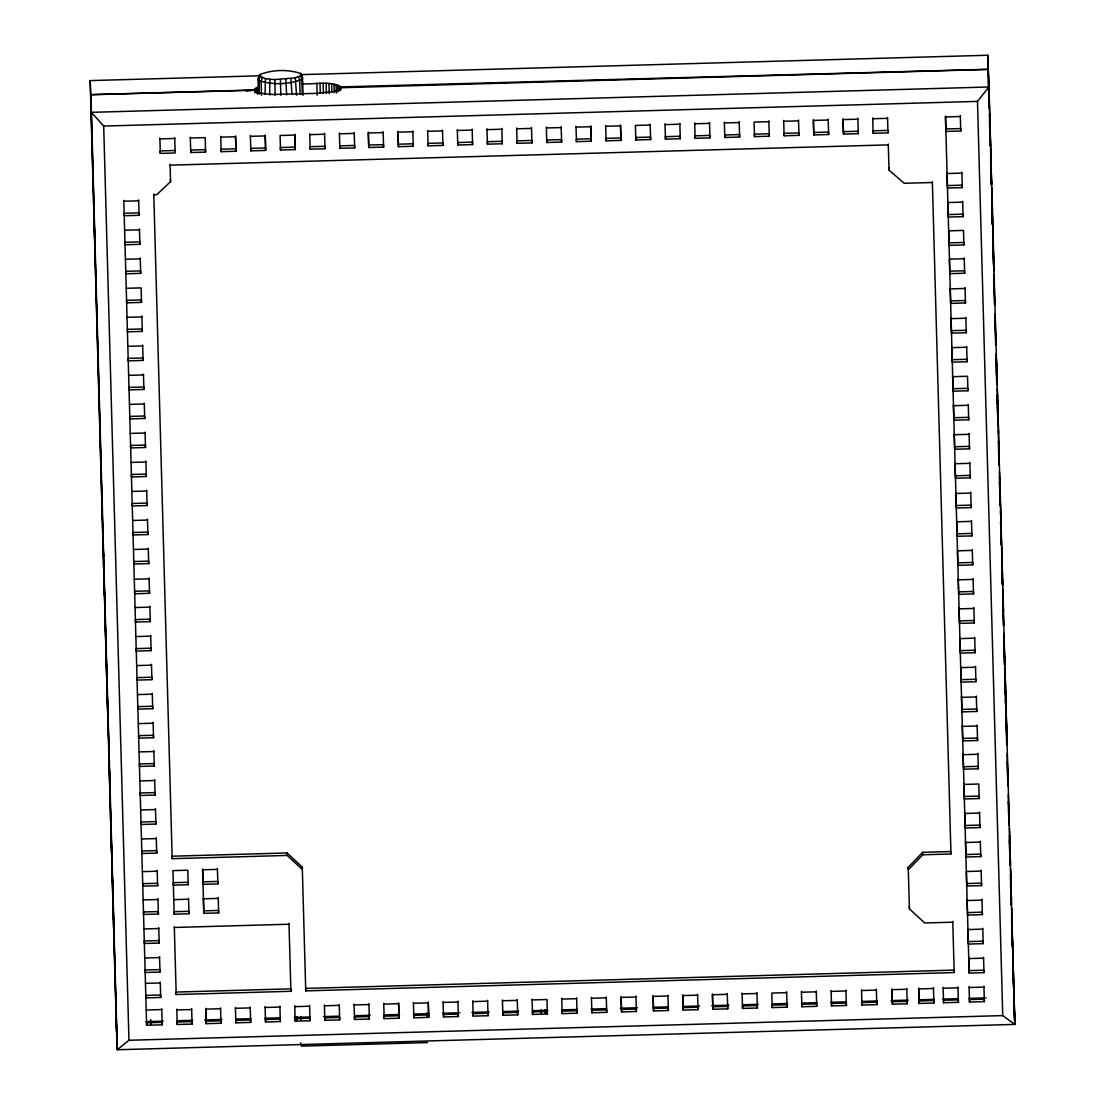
<?xml version="1.0" encoding="UTF-8"?>
<svg xmlns="http://www.w3.org/2000/svg" width="1105" height="1105" viewBox="0 0 1105 1105"><rect width="100%" height="100%" fill="white"/><g stroke="black" fill="none" stroke-linecap="round" stroke-linejoin="round"><path stroke-width="1.5" d="M259.026 86.812L255.172 88.69L254.703 89.988L90.776 94.616L93.345 191.082M258.446 92.972L258.073 79.422L259.786 74.601C272.41 69.601 287.687 69.201 300.588 73.441L301.347 74.56L300.671 75.72L295.297 77.847L274.938 79.56L275.09 95.279M274.938 79.56L269.827 79.256L269.703 94.975M259.109 75.762L265.421 78.69L265.062 94.367M262.023 77.875L261.153 81.646L261.526 95.196M259.868 76.867L258.888 80.596L259.261 94.146M301.347 74.56L302.577 78.165L301.872 79.38C288.557 84.643 272.479 85.057 258.888 80.596L258.073 79.422L259.786 74.601M1011.683 912.744L1014.818 1024.404L117.31 1049.75L91.411 112.337L988.92 86.991L1014.818 1024.404L1002.732 1015.606L977.483 101.398L988.92 86.991L987.69 55.25L300.353 74.657M908.241 867.245L922.675 852.314L950.866 851.527L950.963 853.985L922.786 854.787L908.351 869.718L908.241 867.245L909.429 908.89L924.664 922.979L952.814 922.192M170.032 164.355L170.557 181.69L156.799 194.632L153.83 194.715M1002.732 1015.606L128.954 1040.275L117.31 1049.75L116.08 1018.009M246.097 91.08L254.606 90.168L255.227 91.453L259.288 93.11L272.286 94.491L317.163 93.359L334.207 91.494L339.263 89.726L340.685 87.751L988.188 69.422L989.376 108.525M116.564 1032.18L90.182 80.596L260.725 75.775M90.679 94.754L254.606 90.168M91.411 112.337L103.704 126.067L977.483 101.398M159.935 138.885L174.77 138.47M190.35 138.028L205.185 137.614L205.585 152.117L190.751 152.531L190.64 150.073L205.475 149.658L205.585 152.117M220.751 137.172L235.586 136.744L235.987 151.261L221.152 151.675L221.055 149.216L235.89 148.788L235.987 151.261M250.421 136.329L265.255 135.915L265.656 150.418L250.821 150.846L250.725 148.374L265.559 147.96L265.656 150.418M309.759 134.658L324.608 134.23M339.442 133.816L354.277 133.401M383.2 132.586L368.366 133.001L368.766 147.518L383.601 147.089L383.145 131.73M412.869 131.744L398.035 132.158L398.435 146.675L413.27 146.261L412.814 130.887M427.704 131.329L442.539 130.901M457.373 130.487L472.208 130.072M487.043 129.644L501.877 129.23M516.712 128.815L531.546 128.387M546.381 127.973L561.216 127.558M576.05 127.13L590.885 126.716L591.286 141.233L576.451 141.647L576.354 139.175L591.189 138.76L591.286 141.233M605.72 126.302L620.554 125.873L620.955 140.39L606.12 140.805L606.023 138.346L620.858 137.918L620.955 140.39M650.223 125.045L635.389 125.459L635.789 139.976L650.624 139.548L650.168 124.188M665.058 124.616L679.893 124.202M694.727 123.788L709.562 123.359M724.397 122.945L739.231 122.531M768.9 121.688L754.066 122.103L754.466 136.619L769.301 136.205L768.845 120.832M783.735 121.274L798.57 120.846M828.253 120.017L813.418 120.431L813.819 134.948L828.653 134.52L828.184 119.16M857.922 119.174L843.087 119.589L843.488 134.106L858.323 133.691L857.853 118.318M872.757 118.76L887.591 118.332M960.342 116.508L945.507 116.937L969.154 973.091L983.989 972.662L983.533 957.303M175.06 150.515L160.225 150.929L160.335 153.402L175.17 152.973L174.714 137.614M295.325 149.589L295.228 147.117L280.394 147.531L280.49 150.004L295.325 149.589L294.925 135.072L280.09 135.487L280.49 150.004M368.31 132.144L368.656 145.045L383.49 144.631L383.601 147.089M397.98 131.302L398.325 144.203L413.16 143.788L413.27 146.261M813.349 119.575L813.708 132.476L828.543 132.061L828.653 134.52M843.018 118.746L843.377 131.647L858.212 131.219L858.323 133.691M945.797 128.981L960.646 128.553L960.742 131.025L945.908 131.44L945.452 116.08M325.008 148.747L324.898 146.274L310.063 146.703L310.174 149.161L325.008 148.747L324.539 133.387M354.677 147.904L354.567 145.446L339.732 145.86L339.843 148.332L354.677 147.904L354.208 132.545M442.939 145.418L442.843 142.946L428.008 143.374L428.105 145.832L442.939 145.418L442.483 130.059M472.609 144.575L472.512 142.117L457.677 142.531L457.774 145.004L472.609 144.575L472.153 129.216M502.278 143.747L502.181 141.274L487.346 141.689L487.443 144.161L502.278 143.747L501.822 128.373M531.947 142.904L531.85 140.432L517.016 140.86L517.112 143.319L531.947 142.904L531.491 127.545M561.616 142.062L561.52 139.603L546.685 140.017L546.782 142.49L561.616 142.062L561.16 126.702M680.293 138.719L680.197 136.246L665.362 136.661L665.459 139.133L680.293 138.719L679.837 123.346M709.963 137.876L709.866 135.404L695.031 135.832L695.128 138.291L709.963 137.876L709.507 122.517M739.632 137.034L739.535 134.575L724.7 134.99L724.797 137.462L739.632 137.034L739.176 121.674M798.984 135.363L798.874 132.89L784.039 133.318L784.136 135.777L798.984 135.363L798.514 120.003M887.992 132.849L887.881 130.39L873.047 130.804L873.157 133.263L887.992 132.849L887.522 117.489M170.087 165.156L888.323 144.879M947.068 173.526L961.903 173.112M123.871 201.221L138.705 200.806M932.413 182.505L904.235 183.292L889.028 170.142L888.917 167.67M947.372 185.571L962.206 185.157L962.303 187.615L947.468 188.03L947.013 172.67M139.106 215.323L124.271 215.737L124.161 213.279L138.995 212.851L139.106 215.323L138.636 199.95M947.869 202.546L962.704 202.132M124.672 230.254L139.506 229.826M948.173 214.591L963.008 214.177L963.104 216.635L948.27 217.063L947.814 201.69M139.907 244.343L125.072 244.757L124.962 242.299L139.796 241.871L139.907 244.343L139.437 228.97M948.656 230.848L963.491 230.42L963.892 244.937L949.057 245.351L948.643 231.608M125.473 259.274L140.307 258.846M948.946 242.893L963.781 242.465L963.892 244.937M140.708 273.363L125.873 273.778L125.763 271.319L140.597 270.905L140.708 273.363L140.238 258.004M949.43 259.136L964.264 258.722M126.274 288.295L141.108 287.88L141.509 302.383L126.674 302.811L126.564 300.339L141.399 299.925L141.509 302.383M949.734 271.181L964.568 270.766L964.665 273.239L949.83 273.653L949.416 259.896M950.259 288.888L965.093 288.474M127.075 317.315L141.91 316.9M950.549 300.933L965.383 300.519L965.494 302.977L950.659 303.405L950.203 288.032M142.31 331.403L127.476 331.832L127.365 329.359L142.2 328.945L142.31 331.403L141.854 316.044M951.073 318.641L965.908 318.212M127.876 346.335L142.711 345.92M951.377 330.685L966.212 330.257L966.309 332.729L951.474 333.144L951.018 317.784M143.111 360.437L128.277 360.852L128.166 358.379L143.001 357.965L143.111 360.437L142.656 345.064M951.875 347.661L966.709 347.246M128.677 375.355L143.512 374.94M952.179 359.705L967.013 359.291L967.11 361.749L952.275 362.164L951.819 346.804M143.912 389.457L129.078 389.872L128.967 387.399L143.802 386.985L143.912 389.457L143.457 374.084M952.676 376.681L967.51 376.266L967.911 390.769L953.076 391.198L952.62 375.824M129.478 404.389L144.313 403.96M952.98 388.725L967.814 388.311L967.911 390.769M144.714 418.477L129.879 418.892L129.768 416.433L144.603 416.005L144.714 418.477L144.258 403.104M953.477 405.701L968.312 405.286M130.28 433.409L145.114 432.98M953.781 417.745L968.615 417.331L968.712 419.79L953.877 420.218L953.422 404.844M145.515 447.497L130.68 447.912L130.57 445.453L145.404 445.025L145.515 447.497L145.059 432.138M954.278 434.721L969.113 434.306M131.081 462.429L145.915 462.014M954.582 446.765L969.417 446.351L969.513 448.823L954.679 449.238L954.223 433.878M146.316 476.517L131.481 476.932L131.371 474.473L146.205 474.059L146.316 476.517L145.86 461.158M955.079 463.741L969.914 463.327M131.882 491.449L146.716 491.034M955.383 475.799L970.218 475.371L970.328 477.843L955.48 478.258L955.024 462.898M147.117 505.538L132.282 505.966L132.186 503.493L147.02 503.079L147.117 505.538L146.661 490.178M955.908 493.493L970.742 493.079M132.683 520.469L147.518 520.054M956.198 505.538L971.046 505.123L971.143 507.582L956.308 508.01L955.853 492.637M147.918 534.558L133.083 534.986L132.987 532.513L147.821 532.099L147.918 534.558L147.462 519.198M956.695 521.795L971.53 521.367M133.484 549.489L148.319 549.075M956.985 533.839L971.82 533.411L971.93 535.884L957.096 536.298L956.626 520.938M148.719 563.591L133.885 564.006L133.788 561.533L148.623 561.119L148.719 563.591L148.263 548.218M957.496 550.815L972.331 550.401M134.313 579.241L149.147 578.827M957.786 562.859L972.621 562.445L972.732 564.904L957.897 565.332L957.483 551.575M149.548 593.33L134.713 593.758L134.603 591.286L149.437 590.871L149.548 593.33L149.078 577.97M958.297 579.835L973.132 579.421M135.086 607.543L149.921 607.115M973.533 593.924L958.698 594.352L958.588 591.879L973.422 591.465L973.533 593.924L973.063 578.564M150.321 621.632L135.487 622.046L135.39 619.587L150.225 619.159L150.321 621.632L149.866 606.272M959.099 608.855L973.933 608.441M135.887 636.563L150.722 636.149M959.389 620.899L974.223 620.485L974.334 622.958L959.499 623.372L959.03 607.999M151.123 650.652L136.288 651.066L136.191 648.607L151.026 648.193L151.123 650.652L150.667 635.292M959.914 638.607L974.748 638.193M136.689 665.583L151.523 665.169M960.217 650.652L975.052 650.237L975.149 652.696L960.314 653.124L959.858 637.751M151.924 679.672L137.089 680.1L136.992 677.627L151.827 677.213L151.924 679.672L151.468 664.312M960.715 667.627L975.549 667.213M137.49 694.603L152.324 694.189M961.019 679.672L975.853 679.257L975.95 681.716L961.115 682.144L960.659 666.771M152.725 708.692L137.89 709.12L137.794 706.648L152.628 706.233L152.725 708.692L152.269 693.332M961.543 697.379L976.378 696.951M138.291 723.623L153.125 723.209M961.833 709.424L976.668 708.996L976.779 711.468L961.944 711.882L961.474 696.523M153.526 737.726L138.691 738.14L138.595 735.668L153.429 735.253L153.526 737.726L153.07 722.352M962.345 726.399L977.179 725.985M139.078 751.925L153.913 751.511M962.635 738.444L977.469 738.03L977.58 740.488L962.745 740.916L962.275 725.543M154.313 766.014L139.479 766.442L139.368 763.969L154.203 763.555L154.313 766.014L153.857 750.654M963.118 754.701L977.953 754.273M139.879 780.945L154.714 780.531M963.422 766.746L978.257 766.317L978.353 768.79L963.519 769.204L963.063 753.845M155.114 795.034L140.28 795.462L140.169 792.989L155.004 792.575L155.114 795.034L154.659 779.674M963.947 784.439L978.781 784.025L979.182 798.542L964.347 798.956L963.892 783.583M140.68 809.965L155.515 809.551M964.237 796.484L979.071 796.07L979.182 798.542M155.916 824.068L141.081 824.482L140.97 822.01L155.805 821.595L155.916 824.068L155.46 808.694M964.748 813.46L979.583 813.045M141.481 838.985L156.316 838.571M965.038 825.504L979.873 825.09L979.983 827.562L965.148 827.977L964.693 812.617M156.717 853.088L141.882 853.502L141.772 851.03L156.606 850.615L156.717 853.088L156.261 837.714M287.038 852.963L172.076 856.209L172.173 858.682L287.148 855.436L302.383 869.524L302.273 867.052L287.038 852.963L287.148 855.436M965.549 842.493L980.384 842.065M217.464 869.373L202.629 869.787L203.831 913.324L218.666 912.91L218.21 897.536M142.379 871.638L157.214 871.223M965.839 854.538L980.674 854.11L980.784 856.582L965.95 856.997L965.494 841.637M202.933 881.831L217.768 881.417L217.865 883.889L203.03 884.304L202.574 868.931M188.195 884.718L173.361 885.146L173.264 882.674L188.099 882.26L188.195 884.718L187.795 870.215L172.96 870.63L174.162 914.167L188.996 913.738L188.541 898.379M157.614 885.727L142.78 886.155L142.683 883.682L157.518 883.268L157.614 885.727L157.159 870.367M966.35 871.514L981.185 871.085M143.167 899.94L158.001 899.525M173.761 899.65L188.596 899.235M203.431 898.807L218.265 898.393M966.64 883.558L981.475 883.13L981.585 885.602L966.751 886.017L966.336 872.273M203.375 897.964L203.734 910.852L218.569 910.437L218.666 912.91M158.402 914.028L143.567 914.443L143.457 911.984L158.291 911.57L158.402 914.028L157.946 898.669M967.151 900.534L981.986 900.119M174.355 927.468L289.04 924.236M143.968 928.96L158.802 928.545M982.386 914.622L967.552 915.037L967.441 912.578L982.276 912.164L982.386 914.622L981.931 899.263M159.203 943.048L144.368 943.477L144.258 941.004L159.092 940.59L159.203 943.048L158.747 927.689M967.952 929.554L982.787 929.139M144.769 957.98L159.603 957.565M968.242 941.598L983.077 941.184L983.188 943.642L968.353 944.071L967.897 928.697M160.004 972.069L145.169 972.497L145.059 970.024L159.894 969.61L160.004 972.069L159.548 956.709M968.754 958.574L983.588 958.159M145.473 983.381L160.308 982.953M968.698 957.717L969.057 970.618L983.892 970.204L983.989 972.662M290.905 991.295L290.795 988.837L176.109 992.069L176.206 994.541L290.905 991.295L288.985 923.49M954.209 972.566L954.098 970.107L305.629 988.423L305.74 990.881L954.209 972.566L952.759 921.404M160.708 997.47L145.874 997.884L145.763 995.425L160.598 994.997L160.708 997.47L160.239 982.11M146.205 1010.011L161.786 1009.569M176.841 1009.97L191.69 1009.542M220.613 1008.727L205.779 1009.155L206.179 1023.658L221.014 1023.244L220.558 1007.87M235.448 1008.313L250.282 1007.898M265.117 1007.47L279.952 1007.056M294.786 1006.641L309.621 1006.213M324.456 1005.799L339.29 1005.384M354.125 1004.956L368.96 1004.542M383.794 1004.127L398.629 1003.699L399.029 1018.216L384.195 1018.63L384.098 1016.172L398.933 1015.744L399.029 1018.216M413.463 1003.285L428.298 1002.87L428.699 1017.374L413.864 1017.802L413.767 1015.329L428.602 1014.915L428.699 1017.374M443.133 1002.442L457.967 1002.028M472.802 1001.613L487.637 1001.185M502.471 1000.771L517.306 1000.357M532.14 999.928L546.975 999.514L547.376 1014.031L532.541 1014.445L532.444 1011.973L547.279 1011.558L547.376 1014.031M561.81 999.1L576.644 998.671M591.479 998.257L606.313 997.843M635.983 997L621.148 997.414L621.549 1011.931L636.383 1011.517L635.928 996.144M667.973 996.006L653.138 996.42L653.538 1010.937L668.373 1010.523L667.917 995.149M697.642 995.163L682.807 995.591L683.208 1010.094L698.042 1009.68L697.587 994.32M727.325 994.334L712.476 994.749L712.891 1009.266L727.725 1008.837L727.256 993.478M742.159 993.906L756.994 993.492M786.663 992.649L771.829 993.077L772.229 1007.58L787.064 1007.166L786.594 991.807M801.498 992.235L816.333 991.82M831.167 991.392L846.002 990.978M861.569 990.536L876.403 990.121M906.818 989.265L891.984 989.679L892.384 1004.196L907.219 1003.768L906.763 988.409M933.518 988.505L918.683 988.934L919.084 1003.437L933.918 1003.022L933.463 987.649M943.173 988.229L958.007 987.815M969.126 987.497L983.961 987.083M145.957 1021.614L163.209 1021.13M177.007 1020.744L192.532 1020.302M204.605 1019.956L221.856 1019.473M235.655 1019.086L251.167 1018.644M264.965 1018.258L280.49 1017.816M294.289 1017.429L309.814 1016.987M323.613 1016.6L339.138 1016.158M354.664 1015.73L370.189 1015.288M383.988 1014.901L399.513 1014.459M413.311 1014.072L428.823 1013.63M442.622 1013.244L459.873 1012.76M471.946 1012.415L489.197 1011.931M502.996 1011.531L518.521 1011.103M532.32 1010.702L547.845 1010.274M561.644 1009.873L577.169 1009.445M590.968 1009.058L606.479 1008.616M620.278 1008.23L637.53 1007.732M653.055 1007.304L668.58 1006.862M682.379 1006.475L699.631 1005.978M711.703 1005.647L728.941 1005.149M742.74 1004.763L758.265 1004.321M772.064 1003.934L787.589 1003.506M801.387 1003.105L816.913 1002.677M830.711 1002.276L846.237 1001.848M861.762 1001.406L877.287 1000.964M891.086 1000.577L908.324 1000.094M918.683 999.804L934.195 999.362M942.827 999.113L958.353 998.671M968.698 998.381L985.95 997.898M653.083 995.577L653.442 1008.464L668.276 1008.05L668.373 1010.523M682.752 994.735L683.111 1007.636L697.946 1007.208L698.042 1009.68M712.421 993.892L712.78 1006.793L727.615 1006.379L727.725 1008.837M891.928 988.823L892.288 1001.724L907.122 1001.31L907.219 1003.768M918.628 988.077L918.987 1000.978L933.822 1000.55L933.918 1003.022M205.723 1008.299L206.069 1021.2L220.903 1020.771L221.014 1023.244M621.093 996.572L621.452 1009.459L636.287 1009.045L636.383 1011.517M162.2 1024.805L162.103 1022.346L146.523 1022.788L146.62 1025.247L162.2 1024.805L161.731 1008.796M757.395 1008.009L757.284 1005.536L742.45 1005.951L742.56 1008.423L757.395 1008.009L756.925 992.635M816.733 1006.323L816.623 1003.865L801.788 1004.279L801.899 1006.752L816.733 1006.323L816.264 990.964M846.402 1005.495L846.292 1003.022L831.457 1003.437L831.568 1005.909L846.402 1005.495L845.933 990.121M876.804 1004.638L876.707 1002.166L861.872 1002.58L861.969 1005.053L876.804 1004.638L876.348 989.265M958.408 1002.332L958.297 999.859L943.463 1000.287L943.573 1002.746L958.408 1002.332L957.938 986.958M984.362 1001.6L984.265 999.127L969.43 999.542L969.527 1002.014L984.362 1001.6L983.906 986.226M192.09 1024.059L191.98 1021.586L177.145 1022.014L177.256 1024.473L192.09 1024.059L191.621 1008.699M250.683 1022.401L250.573 1019.943L235.738 1020.357L235.848 1022.816L250.683 1022.401L250.227 1007.042M280.352 1021.559L280.242 1019.1L265.407 1019.514L265.518 1021.987L280.352 1021.559L279.897 1006.199M310.022 1020.73L309.925 1018.258L295.076 1018.686L295.187 1021.144L310.022 1020.73L309.566 1005.357M339.691 1019.887L339.594 1017.429L324.76 1017.843L324.856 1020.302L339.691 1019.887L339.235 1004.528M369.36 1019.045L369.263 1016.586L354.429 1017.001L354.525 1019.473L369.36 1019.045L368.904 1003.685M458.368 1016.545L458.271 1014.072L443.437 1014.487L443.533 1016.959L458.368 1016.545L457.912 1001.171M488.037 1015.702L487.94 1013.23L473.106 1013.658L473.202 1016.117L488.037 1015.702L487.581 1000.329M517.706 1014.86L517.61 1012.401L502.775 1012.815L502.872 1015.288L517.706 1014.86L517.251 999.5M577.045 1013.188L576.948 1010.716L562.114 1011.144L562.21 1013.603L577.045 1013.188L576.589 997.815M606.714 1012.346L606.617 1009.887L591.783 1010.302L591.879 1012.774L606.714 1012.346L606.258 996.986M427.607 1042.568L301.513 1046.117L300.546 1042.858M301.679 83.759C314.138 84.85 329.249 80.182 340.658 86.908L988.284 69.284L989.237 107.323M265.421 78.69L269.827 79.256M300.588 73.441L302.577 78.165L303.046 95.099M300.671 75.72L301.872 79.38L302.3 94.629M298.612 76.839L299.69 80.555L300.077 94.118M295.297 77.847L296.568 95.168M290.947 78.662L291.955 94.339M285.877 79.242L286.596 94.947M106.605 671.564L106.688 672.71L103.608 562.735M110.113 798.556L110.196 799.73L109.464 769.425M113.635 926.252L113.718 927.385L113 897.08M94.602 237.009L94.657 237.824L94.215 219.633M990.646 149.161L991.047 158.871L988.92 86.991M989.845 131.951L990.232 141.205M990.149 142.835L990.273 145.915L989.528 114.077M990.812 156.799L991.351 169.756M990.923 165.916L990.66 159.755L991.268 184.494M991.213 171.316L991.751 184.259M991.71 187.049L992.055 195.143M990.826 167.559L991.213 176.8M991.903 196.704L992.456 209.66M991.917 202.187L991.724 197.491M992.207 207.588L992.746 220.544M991.931 207.464L992.318 216.704M992.608 222.105L993.146 235.047M992.235 218.348L992.483 224.356M992.912 232.989L993.45 245.932M993.022 242.106L992.829 237.395M992.939 243.735L993.312 252.672M993.312 247.492L994.155 271.333M996.379 358.503L996.917 371.46M996.406 364.719L996.144 358.559M996.682 369.388L997.221 382.344M996.42 369.982L996.807 379.222M997.276 388.753L997.622 396.847M996.724 380.866L996.848 383.946M997.373 394.789L997.926 407.731M997.511 404.623L997.249 398.463M997.774 409.292L998.616 433.132M997.428 406.267L997.815 415.508M999.887 485.399L1000.412 498.189M999.597 480.081L999.459 476.849M999.514 481.725L999.901 490.965M1000.205 497.001L1000.743 509.792M999.914 496.228L1000.218 503.7M1000.577 510.786L1001.116 523.577M1000.909 522.403L1001.434 535.193M1001.282 536.187L1001.821 548.978M1000.992 530.87L1000.605 521.629L1001.213 544.641M1000.909 532.513L1001.296 541.754M1001.669 549.392L1002.138 560.58M1001.986 561.575L1002.525 574.365M1002 567.141L1001.683 559.517M1002.304 573.191L1002.843 585.982M1002.014 572.418L1002.401 581.658M1002.76 588.564L1003.547 611.369M1004.998 667.945L1005.329 675.942M1004.127 648.884L1004.514 658.138M1004.431 659.768L1004.611 664.312M1005.108 674.768L1005.647 687.559M1005.219 683.525L1005.011 678.829M1005.495 688.553L1006.033 701.344M1005.122 685.169L1005.509 694.41M1005.812 700.156L1006.351 712.946M1006.199 713.941L1006.724 726.731M1005.522 699.686L1005.716 704.23M1006.213 719.811L1006.075 716.565M1006.517 725.557L1007.056 738.347M1009.39 828.156L1009.79 837.742M1008.589 810.711L1008.976 819.951M1008.893 821.581L1009.031 824.675M1009.583 836.568L1010.122 849.358M1009.68 845.339L1009.431 839.178M1009.956 850.353L1010.495 863.143M1009.597 846.983L1009.984 856.223M1010.288 861.955L1010.412 865.16M1010.55 868.35L1010.813 874.746M1010.661 875.74L1011.199 888.531M1009.998 861.499L1010.122 864.58M1010.688 881.624L1010.55 878.378M1010.978 887.356L1011.517 900.147M1010.702 886.887L1011.089 896.127M1011.365 901.141L1011.503 904.332M1011.628 907.537L1011.904 913.932M1011.006 897.771L1011.255 903.78M1011.779 921.529L1011.655 918.296M1011.697 923.158L1012.083 932.413M1012.221 938.145L1012.484 944.54M1013.851 998.906L1014.818 1024.404L1011.6 913.642M969.057 970.618L969.154 973.091M922.675 852.314L922.786 854.787M918.987 1000.978L919.084 1003.437M909.318 906.418L909.429 908.89M892.288 1001.724L892.384 1004.196M843.377 131.647L843.488 134.106M813.708 132.476L813.819 134.948M769.301 136.205L769.204 133.733L754.37 134.147L754.466 136.619M787.064 1007.166L786.953 1004.694L772.119 1005.122L772.229 1007.58M712.78 1006.793L712.891 1009.266M650.624 139.548L650.527 137.089L635.693 137.503L635.789 139.976M683.111 1007.636L683.208 1010.094M653.442 1008.464L653.538 1010.937M621.452 1009.459L621.549 1011.931M398.325 144.203L398.435 146.675M368.656 145.045L368.766 147.518M203.734 910.852L203.831 913.324M206.069 1021.2L206.179 1023.658M170.446 179.231L170.557 181.69M188.996 913.738L188.9 911.28L174.065 911.694L174.162 914.167M150.708 1021.227L150.846 1024.487M150.57 1019.666L150.708 1022.926M90.182 80.596L91.522 114.796M96.853 315.989L97.129 322.646M102.737 529.309L103.014 535.953M92.806 171.979L93.759 202.74M107.116 689.782L109.285 762.74M110.638 817.41L112.213 868.917M989.528 113.622L990.508 145.915M93.801 207.505L104.45 595.636M103.207 545.317L102.876 534.792L103.027 540.856M103.179 546.478L103.511 557.017L103.359 550.953M105.21 623.013L107.945 722.421M108.704 749.798L111.536 852.397M990.619 153.719L991.475 184.728M991.751 195.074L992.47 224.508M992.856 234.702L993.561 264.136M993.948 274.344L994.666 303.764M995.039 313.972L995.895 344.995M996.144 353.6L996.903 384.761M997.276 394.955L998.216 425.356M998.367 430.536L999.307 465.039M999.486 471.946L1000.329 505.247M1000.591 511.201L1001.323 545.014M1001.669 550.787L1002.484 584.766M1002.788 592.087L1003.685 625.513M1003.906 633.386L1004.749 665.5M1004.984 672.973L1005.757 705.28M1006.075 713.512L1006.848 744.908M1007.194 753.859L1007.94 784.536M1008.299 794.606L1009.141 825.656M1009.39 834.745L1010.274 865.395M1010.509 874.014L1011.268 905.161M987.69 55.25L988.215 74.201M988.409 81.093L989.127 106.95M989.5 120.735L990.177 144.852M991.738 201.718L992.359 224.122M992.842 240.628L993.505 265.476M993.934 280.988L994.597 305.118M995.066 322.342L995.688 344.746M996.171 361.984L996.793 384.374M997.249 400.038L997.884 424.016M998.354 441.24L999.017 465.371M999.459 480.882L1000.122 504.999M1001.683 561.865L1002.304 584.269M1002.788 601.507L1003.451 625.623M1003.879 641.135L1004.542 665.265M1004.998 680.5L1005.633 704.893M1006.116 722.131L1006.738 744.521M1007.208 761.759L1007.87 785.89M1008.299 801.387L1008.976 825.518M1009.431 840.767L1010.067 865.146M1010.536 882.384L1011.158 904.788M1011.614 920.051L1012.304 946.142M1012.733 961.654L1013.451 987.497M960.286 115.666L960.742 131.025M961.847 172.256L962.303 187.615M962.648 201.276L963.104 216.635M964.209 257.866L964.665 273.239M965.038 287.618L965.494 302.977M965.853 317.37L966.309 332.729M966.654 346.39L967.11 361.749M968.256 404.43L968.712 419.79M969.057 433.45L969.513 448.823M969.859 462.47L970.328 477.843M970.687 492.222L971.143 507.582M971.461 520.524L971.93 535.884M972.262 549.544L972.732 564.904M973.864 607.584L974.334 622.958M974.693 637.336L975.149 652.696M975.494 666.356L975.95 681.716M976.309 696.109L976.779 711.468M977.11 725.129L977.58 740.488M977.897 753.417L978.353 768.79M979.527 812.189L979.983 827.562M980.328 841.209L980.784 856.582M981.13 870.243L981.585 885.602M982.732 928.283L983.188 943.642M958.228 578.979L958.546 590.263M967.096 899.677L967.4 910.962M969.071 986.655L969.527 1002.014M932.358 181.759L950.963 853.985M943.104 987.387L943.573 1002.746M888.268 144.092L889.028 170.142M872.688 117.904L873.157 133.263M861.513 989.679L861.969 1005.053M831.098 990.55L831.568 1005.909M783.68 120.417L784.136 135.777M801.429 991.378L801.899 1006.752M724.341 122.089L724.797 137.462M742.09 993.064L742.56 1008.423M694.672 122.931L695.128 138.291M665.003 123.774L665.459 139.133M620.499 125.031L620.858 137.918M605.664 125.445L606.12 140.805M590.83 125.86L591.189 138.76M575.995 126.288L576.451 141.647M591.424 997.401L591.879 1012.774M546.326 127.116L546.782 142.49M561.754 998.243L562.21 1013.603M545.11 1009.68L545.207 1012.981M541.188 1009.832L541.284 1013.133M516.657 127.959L517.112 143.319M532.085 999.072L532.541 1014.445M486.987 128.802L487.443 144.161M502.416 999.914L502.872 1015.288M457.318 129.63L457.774 145.004M472.747 1000.757L473.202 1016.117M427.649 130.473L428.105 145.832M443.077 1001.586L443.533 1016.959M428.243 1002.014L428.602 1014.915M426.792 1012.884L426.875 1016.172M413.408 1002.428L413.864 1017.802M398.574 1002.843L398.933 1015.744M383.739 1003.271L384.195 1018.63M340.658 86.908L340.754 90.279M340.133 86.287L340.23 89.657M339.18 85.693L339.318 90.748M339.373 132.959L339.843 148.332M337.826 85.14L338.006 91.881M336.086 84.643L336.321 93.069M334 84.215L334.235 92.64M331.611 83.856L331.845 92.281M328.972 83.566L329.249 93.69M354.07 1004.1L354.525 1019.473M326.113 83.372L326.389 93.497M323.116 83.276L323.392 93.386M320.008 83.262L320.298 93.373M316.886 83.345L317.204 95.141M309.704 133.802L310.174 149.161M324.4 1004.942L324.856 1020.302M294.869 134.216L295.228 147.117M280.408 79.546L280.85 95.279M302.273 867.052L305.74 990.881M300.684 1016.434L300.781 1019.735M296.775 1016.586L296.858 1019.887M294.731 1005.785L295.187 1021.144M265.2 135.059L265.559 147.96M258.777 78.193L259.123 90.182M257.355 87.406L257.534 94.146M256.056 88.041L256.194 93.096M255.172 88.69L255.269 92.06M254.716 89.339L254.813 92.71M250.365 135.473L250.821 150.846M265.062 1006.614L265.518 1021.987M235.531 135.901L235.89 148.788M220.696 136.316L221.152 151.675M235.393 1007.456L235.848 1022.816M217.409 868.516L217.865 883.889M190.281 137.172L190.751 152.531M159.88 138.028L160.335 153.402M176.786 1009.114L177.256 1024.473M174.3 926.722L176.206 994.541M153.775 193.983L172.173 858.682M123.801 200.378L146.62 1025.247M103.704 126.067L128.954 1040.275M93.566 199.135L93.676 203.306M93.884 207.105L94.118 215.627M112.42 876.182L112.821 890.395M116.66 1032.042L111.937 866.61"/></g></svg>
